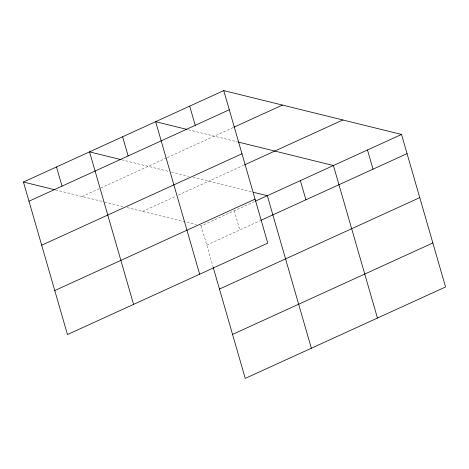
<?xml version="1.0" encoding="UTF-8"?>
<svg xmlns="http://www.w3.org/2000/svg" width="469" height="469" viewBox="0 0 469 469"><rect width="100%" height="100%" fill="white"/><g stroke="black" fill="none" stroke-linecap="round" stroke-linejoin="round"><path stroke-width="0.35" stroke-dasharray="2.35 1.76" d="M82.116 196.505L166.724 157.883M167.386 157.578L233.304 127.486M142.564 211.413L175.611 196.323M178.255 195.116L243.692 165.246M199.835 225.536L201.23 225.882L254.11 201.74M206.765 245.064L260.307 220.618M188.474 129.784L237.507 141.878M121.676 159.782L168.6 171.355M171.408 172.053L188.984 176.385M193.199 177.423L251.964 191.915M55.577 189.957L103.907 201.875M104.61 202.051L123.587 206.729M127.099 207.597L196.341 224.674M234.277 210.792L239.817 229.974M201.23 225.882L213.014 266.714"/><path stroke-width="0.7" d="M223.748 90.599L267.77 243.118L67.472 334.555L23.45 182.036L223.748 90.599L401.528 134.445L445.55 286.964L245.252 378.401L213.219 267.412M28.984 201.213L229.282 109.775M233.955 127.187L282.414 105.068M41.688 245.217L241.981 153.779M244.355 164.941L342.857 119.976M54.773 290.551L255.072 199.114M255.429 201.137L401.528 134.445M260.969 220.319L407.063 153.627M219.469 289.062L419.761 197.625M232.554 334.403L432.852 242.965M187.072 129.438L155.644 121.688L199.671 274.207M238.211 142.048L333.424 165.534L377.451 318.052M120.979 159.612L89.55 151.862L133.571 304.381M253.36 192.261L267.33 195.708L311.352 348.227M23.45 182.036L54.879 189.787M367.479 149.986L373.013 169.168M300.377 180.618L305.911 199.8M189.699 106.141L195.233 125.323M122.597 136.772L128.131 155.954M56.497 166.946L62.037 186.129"/></g></svg>
